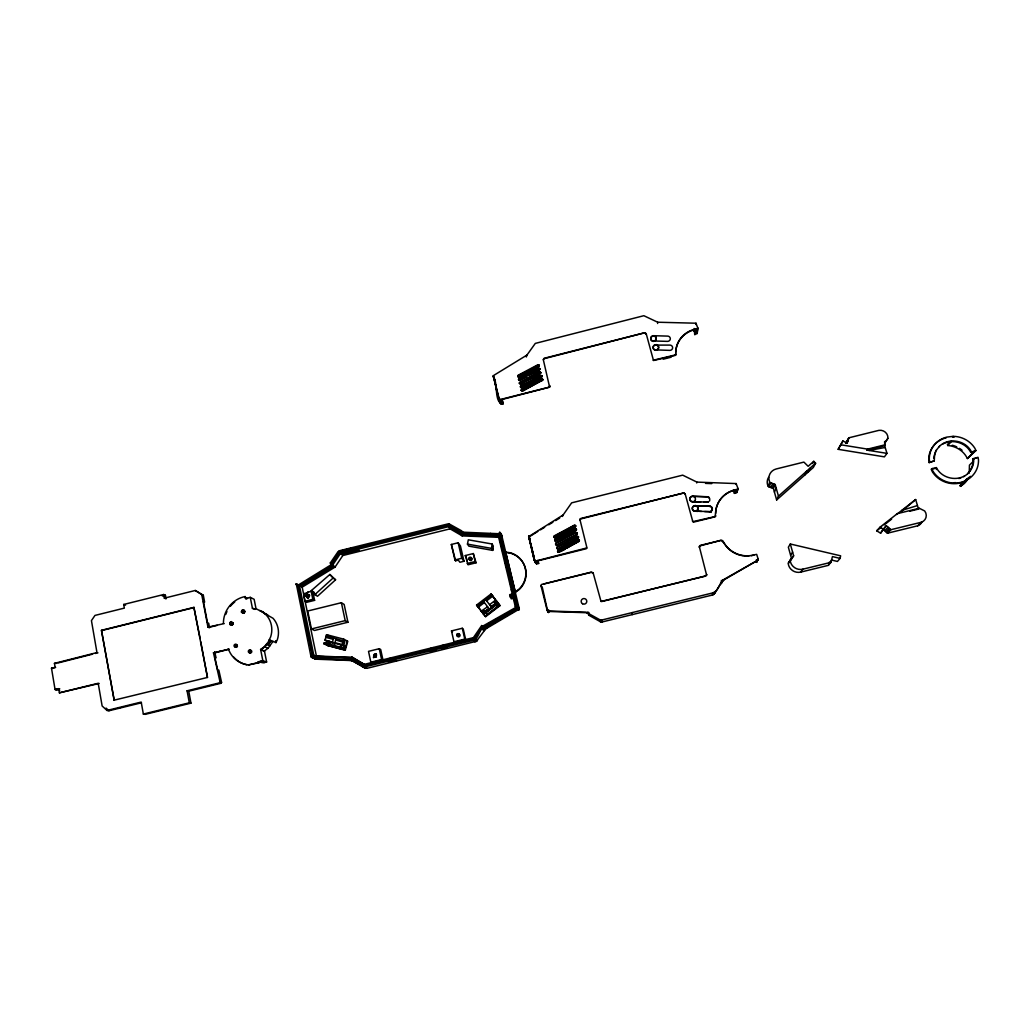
<?xml version="1.0" encoding="UTF-8"?>
<svg xmlns="http://www.w3.org/2000/svg" width="1030" height="1030" viewBox="0 0 1030 1030"><rect width="100%" height="100%" fill="white"/><g stroke="black" fill="none" stroke-linecap="round" stroke-linejoin="round"><path stroke-width="1.5" d="M699.692 546.003L720.858 540.235L722.661 540.621L724.026 542.836A26.162 25.338 15.3 0 0 753.509 555.028L756.664 554.359L758.016 558.608L756.612 562.329L755.26 562.032M311.627 657.398L312.566 656.265L297.812 584.654L296.305 583.959L310.906 656.187L311.627 657.398L315.734 659.187L352.106 660.578L365.071 668.032L367.015 668.316L476.414 641.278L485.658 628.931L519.313 609.091L501.765 535.536L499.64 532.317L498.829 533.656L516.88 607.224L515.283 606.541L498.16 535.227L498.829 533.656M543.351 359.728L544.213 358.672L644.471 332.819L646.209 334.209L646.08 333.463M646.068 333.875L645.038 332.793M715.747 515.644L714.962 516.841L693.679 522.094L692.456 521.103M586.662 547.986L535.471 561.08L534.184 559.921L528.66 536.656L563.127 514.961L571.65 502.846L682.684 475.152L696.898 482.104L736.154 483.572L738.124 488.915L735.072 489.842A25.647 24.81 13.1 0 0 715.631 513.146L715.026 516.584L692.83 521.656L685.208 494.065L683.804 492.984L580.765 518.476L579.967 520.111L579.903 519.416L586.74 547.046L586.379 548.681L537.544 560.938L538.651 563.487L536.411 563.59L535.381 562.47M737.029 491.851L734.403 493.383L733.437 489.932M675.912 354.14L675.178 355.44L653.496 360.526L646.222 333.784M697.259 332.922L694.722 334.57L694.13 328.48M502.009 403.709C493.924 402.073 498.185 381.345 493.19 376.774L493.795 375.371L526.922 355.093L535.304 343.402L643.853 315.708L657.681 322.223L695.997 323.214L697.889 328.3L694.915 329.227A24.977 23.793 -1.3 0 0 675.822 351.745L675.629 355.183L675.899 354.333M653.239 360.243L675.577 354.861M519.197 609.451L517.974 607.571L500.181 532.562L501.765 535.536M653.883 349.518A2.768 2.639 -5.2 0 1 655.17 345.114L669.873 345.089A2.768 2.639 -4 0 1 672.616 347.741A2.768 2.639 -4 0 1 669.822 350.38L655.84 349.891M657.629 323.497L657.681 322.223M593.087 573.028L591.156 572.152L541.535 584.461L541.02 585.877L547.11 610.133L548.81 610.983L586.122 612.193L599.821 619.738L601.842 620.009L713.159 592.817C719.043 590.525 719.352 581.976 724.824 578.912L757.205 560.565L758.016 558.608M549.466 611.537L548.462 612.502L547.702 611.292L542.256 587.152M493.396 375.744L498.456 398.456L500.31 399.524L502.138 404.056L503.232 403.786L501.765 399.55L549.621 387.164L543.299 359.612L544.123 358.286L644.471 332.819M492.739 550.393L491.529 548.385L492.108 544.007L468.315 539.797L467.453 544.123L468.856 546.158L492.739 550.393L493.306 546.042L492.108 544.007M969.217 473.143L969.436 465.161L973.479 461.17M933.708 458.144L935.42 451.861M694.606 329.574L693.795 331.274M695.842 324.489L695.997 323.214M694.722 334.57L694.864 329.652A24.965 23.78 -1.3 0 0 675.783 352.157M695.417 334.454L696.087 329.034M696.937 333.733L697.735 328.57M697.207 333.424L697.902 327.888M579.98 519.133L683.418 493.022M685.208 494.065L684.178 493.035M554.41 537.75L553.857 536.643L555.17 537.853L575.216 527.193L575.641 525.841L574.495 525.377L553.973 536.63L554.385 535.793L574.431 525.133L575.551 525.596L575.152 526.948L555.093 537.621L553.895 536.385M576.452 529.562L576.234 529.111M577.07 534.274L577.186 532.845L576.079 532.368L555.994 543.042L555.672 544.625L556.715 544.87L576.852 534.428L556.792 545.102L555.698 543.634M556.689 547.497L577.315 536.45L578.435 536.926L578.036 538.265L557.964 548.951L577.985 538.033L578.384 536.694L577.264 536.205L557.178 546.904L556.754 548.23M565.444 548.63C565.869 549.737 556.123 553.097 558.749 552.196L578.847 541.497L579.092 539.939L578.126 539.669L558.028 550.368L557.706 551.938M579.092 539.939L579.401 540.621L578.178 539.9L558.106 550.599L557.861 552.144L557.5 551.217M576.028 528.944L575.216 528.596L555.157 539.269L554.99 541.059M366.01 668.367L363.23 667.105L363.938 664.44L473.401 637.647L481.667 625.558L483.431 627.463L517.446 608.086L516.764 607.056L517.974 607.571M541.832 376.22L541.419 377.418L531.493 382.272M542.45 380.572L542.63 379.285M463.243 533.347L461.479 530.733L448.784 523.704L448.514 526.665L450.059 528.841L462.213 535.909L499.305 537.338M539.179 366.268L539.012 365.161L538.703 366.835L526.742 373.195M518.631 379.761L519.712 380.199L539.875 368.946M529.536 374.984L539.45 370.143L539.849 368.701M540.698 372.551L540.634 373.401L520.523 383.817L519.352 383.134M517.91 376.594L518.283 375.152L537.918 364.71L539.102 365.547M517.884 376.349L517.923 375.499M539.939 369.088L538.664 368.032L519.03 378.461L518.644 379.903M518.618 379.658L538.754 368.418L539.849 368.856M540.75 372.68L539.488 371.624L519.828 382.079L519.545 383.739M519.429 383.263L539.578 372.01L540.776 372.924L540.222 371.727M541.78 377.07L541.716 375.744L540.621 375.293L520.961 385.748L520.588 387.19M542.72 379.658L541.458 378.602L521.785 389.057L521.399 390.499L522.468 390.808L542.153 380.34L542.668 379.529L541.535 378.976L521.373 390.254M709.104 497.554L707.095 496.718L692.662 496.28L707.069 496.859C711.151 496.653 709.335 501.88 709.503 501.018M692.688 496.138A2.833 2.742 7.1 0 0 689.842 498.855A2.833 2.742 7.1 0 0 692.649 501.636L700.632 502.099M696.731 482.967L696.898 482.104M694.619 497.245A2.82 2.742 7.1 0 0 690.628 497.194A2.82 2.742 7.1 0 0 690.602 501.082A2.82 2.742 7.1 0 0 694.606 501.134L695.083 500.426M243.904 610.455C245.372 612.09 242.024 613.957 241.548 611.743C240.801 608.576 246.672 611.524 243.312 610.095M244.007 612.129C244.754 615.386 239.81 609.721 244.355 610.571M229.716 623.33C230.244 620.15 234.351 623.626 231.325 624.708C227.321 622.455 232.806 625.725 231.66 624.566M230.463 623.639L231.312 621.605L231.982 625.017M232.703 624.669L232.832 622.712M697.606 507.018A2.833 2.755 8.3 0 1 697.593 509.773L697.117 510.468A2.833 2.755 8.4 0 1 692.662 509.837A2.833 2.755 8.4 0 1 694.4 505.82L709.503 506.129A2.845 2.755 9.9 0 1 712.335 508.923A2.845 2.755 9.9 0 1 709.49 511.653L704.675 511.562M694.4 505.82L695.186 505.473M706.593 575.049L699.46 547.136M697.168 510.391L697.194 510.262A2.833 2.755 8.3 0 1 692.688 509.708A2.833 2.755 8.3 0 1 694.439 505.691M831.403 560.024L837.454 561.44L840.081 558.389L840.647 555.827L790.319 543.995L788.349 547.213L791.619 558.865L788.272 563.719A10.004 9.643 21.6 0 0 789.907 567.942L790.873 569.139A10.004 9.643 21.6 0 0 800.786 572.088L828.493 565.328L829.266 562.187M586.765 548.037L586.701 548.218M707.777 502.28L708.498 501.868L703.838 502.228M528.686 537.209L529.884 540.016L528.815 536.257M699.988 545.72L699.344 546.956L699.628 545.939M709.451 511.781A2.833 2.755 9.9 0 0 712.297 509.065A2.833 2.755 9.9 0 0 709.477 506.258L709.503 506.129M828.571 564.968L831.004 562.329L832.433 556.586L840.081 558.389M700.22 545.372L721.258 540.415L723.948 543.067A26.136 25.312 15.3 0 0 725.172 544.947M715.631 516.21L715.412 516.39M345.282 646.106L344.522 648.797L343.505 648.295L344.265 645.604L345.282 646.106L342.977 645.501M344.715 650.033L347.252 640.982M328.969 641.072L327.695 645.578L345.256 650.291L347.78 641.265L343.737 639.154L326.536 634.673L325.004 640.094L330.527 642.256L329.497 645.939L341.947 649.196L342.23 648.192M333.424 637.918L332.008 644.935L324.244 642.797L323.948 643.814L328.274 645.849M334.158 645.385L342.964 648.024L343.698 645.321L342.192 644.574L334.93 642.669L334.158 645.385L336.076 638.613M345.256 650.291L341.175 648.308L341.458 647.291M342.192 644.574L343.737 639.154M341.947 649.196L339.334 647.934L339.617 646.917L340.66 647.419L341.406 644.729L343.698 645.321L344.857 641.278L326.149 636.025M352.209 657.372L351.333 660.204M329.497 645.939L326.768 644.651L327.064 643.647L328.132 644.162L325.841 643.557L326.6 640.866M326.407 643.827L327.167 641.136L329.471 641.742L328.712 644.432L329.78 644.935M848.849 437.814L847.201 443.196L842.913 440.969L838.163 449.325L884.422 456.856L886.985 453.367L884.628 445.733L884.809 443.016L887.899 438.329A7.609 7.197 14.3 0 0 878.886 430.36L848.849 437.814L845.926 443.029L848.668 438.394M705.473 576.131L601.353 601.391M706.181 575.744L706.722 574.444L706.387 575.384M461.479 530.733L461.041 532.137L462.007 533.566L499.602 535.072M462.213 535.909L460.758 533.785L461.208 532.381L448.552 525.133L339.295 552.312L331.274 564.028L335.02 567.131L342.823 555.518L450.059 528.841M735.884 484.435L736.154 483.572M734.403 493.383L734.982 490.126A25.621 24.797 13.1 0 0 715.567 513.416M735.111 493.28L736.283 489.649M736.605 492.739L737.802 489.34M736.785 492.623L738.137 488.49M548.642 609.85L547.715 610.996L549.067 611.485L586.276 612.708L588.297 613.674L588.722 615.168L600.245 621.657L602.254 621.94L712.322 595.057L713.159 592.817M549.827 386.842L549.827 385.581L548.758 387.28L500.31 399.524M712.322 595.057L714.125 592.456M713.275 594.696L714.357 592.327M714.575 592.186L713.507 594.568M712.915 593.319L713.713 594.426L714.781 592.031M713.919 594.271L714.975 591.864M714.112 594.117L715.644 591.091M352.878 661.028L351.874 660.436L352.376 659.161M714.781 593.344L722.017 581.512M721.09 583.868L722.815 580.495M721.296 580.431L722.571 581.1L723.034 580.263M722.803 580.869L723.266 580.044M723.034 580.65L723.511 579.826M723.266 580.431L723.755 579.62M587.924 611.91L587.267 612.67M723.511 580.225L724.824 578.912M936.45 450.084L934.596 454.603L934.274 460.848L929.163 462.599L928.738 460.05A24.707 23.188 18.1 0 1 946.274 437.763M773.414 488.503L768.354 486.546L769.693 481.873A9.991 9.592 12.3 0 1 768.921 477.495L769.14 476.027A9.991 9.592 12.3 0 1 776.234 468.959L803.902 462.097L808.151 466.294L813.764 461.324L815.606 463.23L813.327 467.478L776.633 499.962L773.414 488.503L775.178 484.525L770.041 482.542M769.101 486.817L770.813 482.825M770.891 487.525L772.629 483.534M772.333 488.078L774.084 484.1M566.629 548.269L579.323 540.905M576.375 530.296L576.427 529.304M575.731 528.596L554.668 539.862M774.418 492.07L776.195 488.143M541.793 376.465L521.656 387.499L520.716 387.241M520.601 386.688L540.711 375.68L541.806 376.117M525.57 373.388C526.15 375.255 515.966 377.907 518.978 376.89L538.613 366.448L539.102 365.393M517.923 376.105L538.857 364.968M269.242 639.836L275.963 642.604L277.353 639.63A22.248 21.244 -56.8 0 0 273.066 618.309L263.886 613.043M270.671 640.428L267.942 644.716L266.513 644.149M776.633 499.962L778.448 496.138L815.606 463.23M272.963 641.368L268.135 648.205L263.809 651.346L264.478 651.179L260.616 649.454L262.843 660.681L266.628 662.02L264.478 651.179L260.667 649.737M271.289 640.686L267.942 644.716M229.883 624.618L230.54 623.279L229.78 622.97M481.667 625.558L484.461 628.583L518.644 608.601L515.85 607.404L482.401 626.33M724.579 579.504L757.205 560.565M756.741 561.595L758.054 559.367M756.612 562.329L757.951 559.728M804.713 475.1L806.889 470.955M807.726 472.435L809.941 468.251M812.631 463.449L813.764 461.324M838.163 449.325L842.913 440.969M588.297 613.674L588.98 612.49M588.722 615.168L589.392 613.996M354.269 658.582L353.56 659.844L351.977 659.097L351.294 660.294L365.843 668.341M352.234 659.226L353.908 659.213L363.848 664.981M846.209 443.17L848.269 439.707M846.454 443.441L847.832 441.149M500.374 533.785L462.444 532.162L461.569 534.969L498.803 536.411L498.16 535.227M187.074 690.808L188.748 691.182L190.975 703.142L189.314 702.808L187.074 690.808L219.48 682.864L220.047 681.963L213.468 652.801L229.136 649.145L214.24 653.059M188.748 691.182L221.025 683.263L221.579 682.362L218.824 670.118L217.652 669.783L214.897 657.539L216.068 657.913L214.691 651.745M883.083 529.24L887.5 533.192L917.627 525.815L921.387 522.236A7.751 7.339 20.9 0 0 924.67 510.957L919.301 508.266L897.323 513.648L879.878 527.296L876.684 530.811L880.599 533.18L882.247 530.553M880.599 533.18L886.367 525.712L890.847 529.716L921.387 522.236M790.602 555.234L792.611 552.106M788.22 562.972L793.641 555.788L790.319 543.995M788.735 562.38L791.928 557.861M790.898 559.741L793.641 555.788M886.985 453.367L866.964 450.11L867.608 449.132L885.324 444.741M362.277 666.771L364.234 667.054L473.362 640.351C479.195 639.244 480.276 624.154 485.169 629.343M699.743 545.771L699.409 547.368M884.551 443.248L887.899 438.329M363.461 665.663L474.006 638.613L482.568 626.536M351.977 659.097L363.719 665.779L474.161 638.755L482.71 626.691M312.953 592.43L314.601 600.348L306.695 602.305L304.88 601.263L304.056 597.271L307.79 592.173L311.176 591.323L315.785 594.22M305.588 596.357L307.455 593.808M800.786 572.088L802.937 569.178L831.004 562.329M967.672 473.748C971.354 469.886 973.672 464.44 972.835 459.084L978.062 457.32L978.5 459.882A24.759 23.227 18.1 0 1 960.913 482.362A24.759 23.227 18.1 0 1 932.884 471.135L931.777 468.74L936.36 467.607C941.253 477.482 954.668 481.345 964.273 476.105M935.884 450.741L939.489 446.235M694.606 501.134L695.057 500.567A2.82 2.742 7.1 0 0 695.07 497.812L694.645 497.104M261.311 649.724L267.195 644.419M299.408 585.452L313.802 655.26L312.863 656.393L298.121 584.847L302.176 587.139L316.48 656.38L324.36 656.638M230.694 622.957L232.252 622.339M828.918 563.616L831.442 560.59M331.274 564.028L330.282 562.985L337.827 551.99L339.681 550.69L448.784 523.704M929.163 462.599L934.274 460.848M950.304 441.445L947.484 444.612L947.767 445.514C955.93 446.029 963.926 451.063 967.376 458.556L975.938 450.561L974.818 448.166A24.759 23.227 18.1 0 0 953.175 436.347L952.531 437.029L954.063 437.209M947.767 445.514L951.527 441.304M931.777 468.74L931.223 469.345L932.33 471.74A24.707 23.188 18.1 0 0 966.166 480.675L967.325 479.826L967.041 478.886M932.691 468.508L932.124 469.126L934.571 468.521M936.36 467.607L936.386 469.513M897.323 513.648L896.576 514.459L915.67 499.524L918.49 509.077L909.722 511.228M884.178 528.068L886.367 525.712M884.757 530.746L888.066 527.231M915.67 499.524L901.585 511.331M885.942 531.802L889.263 528.3M887.023 532.768L890.358 529.278M887.5 533.192L890.847 529.716M942.914 443.943C952.467 438.741 965.805 442.552 970.724 452.337L975.938 450.561M967.376 458.556L975.037 450.78M918.49 509.077L919.301 508.266M977.148 457.539L972.835 459.084M967.878 478.899A24.179 22.724 18.4 0 1 964.196 483.611L960.436 486.379L960.153 485.452L965.895 479.98M960.436 486.379L967.325 479.826M529.188 536.849L537.802 531.454M314.845 594.632L333.076 578.049L335.574 579.8L317.498 596.254L314.845 594.632L311.395 590.538L329.883 574.47L335.574 579.8M756.87 561.221L757.617 560.384L756.368 559.869M876.684 530.811L881.667 526.909M884.152 524.965L891.62 519.12M331.969 564.234L298.172 585.091L300.953 586.392L333.926 566.307L330.282 562.985M483.971 614.614L476.568 605.073L491.065 593.937L495.147 599.344L494.413 598.353M477.418 606.181L491.902 595.031M484.383 602.563L478.255 607.288L479.066 608.228L476.568 605.073M486.624 600.851L492.726 596.151M489.572 604.713L495.688 600.014L498.121 603.168M484.769 611.55L483.946 610.584L482.001 612.077L481.203 611.151L487.589 606.734M490.589 607.069L495.263 603.477L494.49 602.473L496.409 600.992M484.229 610.919L482.298 612.412L482.838 613.043L488.259 608.859M494.76 602.82L496.692 601.327L497.194 601.996M483.521 614.202L498.031 603.026L497.4 602.202L491.259 606.928L495.675 604.018L496.177 604.674M485.091 612.155L489.276 608.936M496.936 605.666L498.868 604.185M487.061 614.562L497.554 606.49L496.318 604.842L485.722 612.992L487.061 614.562L483.946 610.584M485.375 616.339L499.717 605.305M483.546 601.469L489.031 608.64L482.89 613.365L485.658 616.661L499.975 605.653L497.4 602.202M966.166 480.675L965.831 479.774L970.466 476.362M960.153 485.452L963.514 482.98M938.909 446.878C947.845 437.145 965.574 439.977 971.354 451.694M955.312 482.529L954.256 482.787M963.655 476.71C969.925 473.015 974.638 465.908 973.479 458.453M577.341 533.321L576.131 532.6L555.788 543.196M515.206 591.928L519.043 589.134A21.836 21.54 -33.4 0 0 510.339 552.775L505.614 552.08L515.425 592.302M514.64 592.868L519.262 589.508A21.797 21.501 -33.4 0 0 510.571 553.213L507.739 552.788M260.616 649.454L264.362 646.737L268.148 642.166L270.671 636.81A22.66 21.617 -56.5 0 0 266.319 615.103L262.019 611.472M332.948 565.277L299.666 585.787L296.305 583.959M540.544 529.781L544.638 527.283M548.745 524.772L552.852 522.274M555.582 520.601L559.689 518.09M302.176 587.139L335.02 567.131M488.529 623.794L491.31 622.223M494.078 620.652L502.408 615.94M505.189 614.369L507.97 612.798M519.365 382.645L520.626 384.177L530.36 378.589M531.853 378.216L540.184 373.362M530.489 383.224L521.656 387.499M522.583 391.168L542.359 380.199M555.106 540.982L575.937 530.411M574.74 531.326L555.865 541.098M352.324 550.213L352.608 551.526L353.548 550.509M958.917 478.551L960.977 477.753M442.166 645.553L441.123 646.029L442.179 646.119M241.419 612.387L242.269 612.077L241.548 611.743M445.488 645.372L446.531 644.896L442.784 645.372M753.909 555.08L753.394 555.247A26.136 25.312 15.3 0 1 751.166 555.711M901.701 510.455L917.434 505.563M430.669 648.372L433.99 647.613M59.689 690.306L55.053 689.482L51.5 668.225L55.118 667.324L54.448 663.359L96.962 652.569L91.438 620.614L94.966 615.425L124.347 608.112L123.69 604.468L163.68 594.516L165.405 595.237L166.075 598.868L164.349 598.16L163.68 594.516M57.989 662.972L92.507 654.179M56.496 663.346L54.448 663.359M663.191 359.2L671.122 357.204M246.247 598.868L245.14 596.55L245.526 598.52L247.573 598.546M341.715 550.677L352.981 547.87M162.341 595.997L165.405 595.237M448.719 525.377L339.578 552.531L331.557 564.234L332.536 565.277L340.402 553.573L448.514 526.665L460.758 533.785M350.998 550.535L344.393 552.183L344.677 553.496L341.986 554.166L358.736 550.561L358.453 549.26M342.527 554.591L342.243 553.29L356.972 549.621M164.349 598.16L195.288 590.473L203.322 595.276L204.622 602.087L203.438 601.572L207.494 622.764L208.678 623.227L209.541 627.734L207.957 627.128L201.726 594.555L195.288 590.473M352.608 551.526L358.736 550.561M101.455 630.321L114.201 700.361L101.455 630.321L193.91 607.378L200.193 638.69M101.944 630.463L194.309 607.546M451.359 544.458L458.157 542.771L460.449 545.952L464.002 561.247L459.934 562.264L458.286 560.14L455.608 560.796L454.925 559.947L451.359 544.458L455.608 560.796M245.526 598.52L250.264 597.349L254.14 599.293L255.981 608.485M866.964 450.11L884.628 445.733M465.277 555.556L473.311 553.561L476.066 562.792L468.058 564.775L465.277 555.556L466.217 556.857M258.903 662.071L259.032 662.741L258.195 661.827L263.358 662.818L266.628 662.02M454.925 559.947L461.749 558.26L464.002 561.247M304.88 601.263L312.824 599.293L314.601 600.348M95.327 653.471L97.953 652.827M207.957 627.128L224.18 623.614M208.742 627.437L217.214 625.339M467.131 563.526L475.165 561.53L476.066 562.792M52.041 668.341L55.646 667.44M341.394 602.705L307.725 611.022L311.433 628.944L314.485 630.476L347.934 622.236L344.162 604.468L341.394 602.705L345.192 620.627L347.934 622.236M970.724 452.337L974.393 451.436M55.053 689.482L59.212 688.684L55.581 689.585M56.122 689.675L59.74 688.787M311.433 628.944L345.192 620.627M58.684 688.594L59.392 692.83L98.198 683.276L102.137 705.988L107.004 710.455L108.961 710.764L141.471 702.782M99.189 683.469L59.392 692.83M965.831 479.774L966.745 480.263M543.505 584.087L591.194 572.358L592.894 572.641M509.966 596.01L512.67 595.353M510.275 597.349L512.992 596.679L512.348 594.001L509.644 594.671L511.253 598.829L513.944 598.16L516.3 608.086L515.283 606.541M258.195 661.827L262.843 660.681M258.324 662.509L248.655 664.878L259.032 662.741M113.712 700.271L207.481 677.444L200.76 641.742M107.004 710.455L141.2 702.074L143.35 714.06L145.179 714.357L190.975 703.142M464.208 640.338L454.977 642.591L453.96 641.754L451.488 630.914L462.303 628.261L463.268 629.176L465.74 639.952L464.788 639.115L462.303 628.261M379.259 648.72L368.521 651.359L370.839 662.2L381.602 659.561L383.018 660.294L380.688 649.505L379.259 648.72L381.602 659.561M705.537 575.925L601.726 601.533M143.35 714.06L189.314 702.808M453.96 641.754L464.788 639.115M389.121 658.672L391.825 658.015M372.319 662.921L383.018 660.294M869.024 450.445L885.143 447.458M655.17 345.114L655.891 345.024A2.768 2.639 -5.2 0 1 657.835 345.797L658.26 346.338A2.768 2.639 -5.2 0 1 658.234 348.977L657.784 349.531A2.768 2.639 -5.2 0 1 654.449 349.943M953.123 436.36L946.853 437.093A24.759 23.227 18.1 0 0 929.292 459.419L929.704 461.981M707.816 502.138L692.649 501.636M344.677 553.496L342.282 553.303M653.496 335.703L667.569 336.102A2.768 2.639 -4.4 0 1 670.311 338.741A2.768 2.639 -4.4 0 1 667.517 341.381L653.445 340.969M336.965 657.05L352.724 657.552L364.865 664.698M352.724 657.552L315.296 655.878L313.429 658.144L351.874 660.436M705.537 483.392L711.756 483.611M697.13 506.567A2.833 2.755 8.4 0 0 695.134 505.743L709.477 506.258M709.49 511.653L695.134 511.112L701.494 511.408M695.108 511.24L697.967 511.382M947.484 444.612L948.218 444.702M249.376 665.123L246.183 664.543A25.917 24.733 -57.3 0 1 228.377 648.887M709.438 506.4L710.172 506.502M504.996 552.389L506.309 552.582M840.815 444.78L867.608 449.132M117.793 707.816L119.712 708.125M467.453 544.123L491.529 548.385M51.5 668.225L52.569 668.444M325.776 637.377L333.038 639.269M335.69 639.965L344.471 642.63M325.004 640.094L332.78 642.231M341.419 645.102L327.167 641.136M323.948 643.814L341.175 648.308M219.48 682.864L221.025 683.263M220.047 681.963L221.579 682.362M207.481 677.444L193.91 607.378M315.734 659.187L314.91 658.762M213.468 652.801L215.025 653.303M220.137 650.921L220.909 651.179M260.822 661.183L264.633 662.509M123.69 604.468L125.557 605.151M501.507 535.098L499.64 532.317M265.058 647.007L268.135 648.205M270.246 645.643L268.56 644.96M518.541 379.529L519.21 380.199M230.308 624.541L231.377 624.991M314.716 658.646L316.197 659.251M229.742 623.691L230.488 624M229.845 624.026L232.072 625.004M311.06 656.638L314.742 658.595L311.163 656.857M231.956 624.36L232.947 624.386M232.394 623.034L233.141 623.343M229.948 622.648L230.926 622.674M232.42 623.382L233.166 623.704M310.906 656.187L313.107 657.101M232.355 623.742L233.102 624.051M230.81 622.017L233.038 623.008M312.566 656.265L314.356 657.011L351.23 658.505L353.56 659.844M230.475 622.146L231.222 622.455M313.802 655.26L316.48 656.38M557.449 548.951L556.779 548.243M267.646 614.846L256.882 609.142L252.466 608.46L250.264 597.349M241.664 612.077L242.385 612.412M243.144 612.76L243.865 613.082M241.857 612.374L243.518 613.12M201.726 594.555L203.322 595.276M241.522 611.382L242.256 611.717M243.775 612.412L244.496 612.747M243.479 612.618L244.2 612.953M241.754 610.7L242.475 611.035M244.161 611.794L244.882 612.129M241.587 611.035L242.32 611.369M364.234 667.054L367.015 668.316M242.617 610.082L243.338 610.417M244.097 610.751L244.818 611.086M353.187 661.041L350.779 659.96L351.668 657.063L365.199 665.019L363.938 664.44M241.986 610.417L243.003 610.545M244.226 611.447L244.934 611.421M349.608 659.779L350.934 660.385M242.964 610.043L243.698 610.378M252.414 608.176L254.989 609.412M324.244 642.797L325.841 643.557M259.779 610.455L263.577 612.284M245.398 597.851L246.119 598.211M326.536 634.673L329.008 635.935M593.177 573.015L601.044 601.52M720.601 582.207L721.875 582.864M393.975 659.779L396.447 661.118M352.595 658.595L363.835 665.11M879.878 527.296L883.856 529.69M307.79 592.173L308.395 592.533L303.837 593.653L304.391 596.306M296.228 584.074L298.507 585.452M296.125 584.332L298.443 585.581M296.086 584.461L298.352 585.851M311.395 590.538L314.06 592.186M518.348 377.16L517.897 376.439M520.575 387.048L520.923 387.396M342.823 555.518L338.484 551.282M451.488 630.914L452.518 631.815M106.051 708.086L108.961 710.764M473.362 640.351L475.036 641.896M474.547 639.862L476.208 641.407M474.328 639.99L475.989 641.535M476.414 641.278L473.401 637.647M475.165 639.411L476.813 640.956M474.972 639.566L476.62 641.124M475.834 638.639L477.482 640.197M482.349 629.124L483.92 630.785M483.147 628.12L484.718 629.794M483.366 627.888L484.937 629.562M484.692 628.377L485.4 629.137M484.95 628.171L485.658 628.931M486.006 627.463L486.701 628.223M329.883 574.47L333.076 578.049M500.335 403.374L495.494 384.306M492.649 596.035L499.975 605.653M494.49 602.473L497.554 606.49M485.774 599.743L491.503 607.224M478.512 607.327L485.658 616.661M556.651 547.754L556.934 548.462M491.065 593.937L493.087 596.666M463.449 532.317L464.234 533.501M517.897 609.425L518.451 610.275M518.553 608.769L519.107 609.618M518.451 608.923L519.004 609.773M518.09 607.211L519.313 609.091M518.038 607.391L519.262 609.271M518.077 606.464L519.3 608.344M518.129 606.837L519.339 608.717M518.116 607.018L519.339 608.897M511.292 589.765L512.335 591.439M512.489 589.07L498.958 533.888M491.786 547.046L492.997 549.054M490.576 533.373L491.246 534.544M768.354 486.546L767.994 485.877A9.862 9.476 12.5 0 1 767.234 481.551L767.453 480.109A9.862 9.476 12.5 0 1 768.56 477.392M500.902 535.072L502.28 537.647M500.181 532.562L501.559 535.162M546.685 609.271L548.127 612.155M547.278 610.314L548.462 612.502M532.227 550.973L535.008 561.62L533.72 557.874M540.995 585.349L542.05 587.808M534.725 560.758L535.87 563.32M535.716 563.178L534.184 559.921L529.484 539.089L535.098 562.007L534.531 560.732M535.265 561.041L536.411 563.59M535.072 560.977L536.218 563.526M534.892 560.874L536.038 563.436M535.677 561.105L536.81 563.655M535.471 561.08L536.604 563.629M536.089 561.054L537.184 563.603M528.699 536.514L529.871 539.463M528.879 536.141L530.09 538.948M529.291 535.755L529.6 536.463M517.807 376.208L517.781 375.963M520.678 387.409L520.446 386.572M521.296 390.125L521.644 390.924L521.309 389.636M578.384 536.694L578.564 537.415M498.855 399.537L498.044 396.627M496.331 389.057L499.602 401.661L494.233 379.761M498.984 399.267L500.644 403.606M499.911 399.576L501.198 403.799M499.511 399.524L501.005 403.76M499.318 399.46L500.825 403.696M500.271 399.537L501.765 403.773M493.216 376.105L494.735 380.714M493.254 375.989L494.812 380.456M533.939 558.505L535.008 561.62M556.033 544.986L555.479 543.892M498.288 397.413L499.511 401.288M518.553 379.04L518.888 380.327M520.498 386.327L520.82 387.615M519.712 380.199L526.381 376.658M775.178 484.525L778.448 496.138M562.213 515.657L562.419 516.429L563.127 514.961M710.983 511.447L711.254 512.412M526.034 355.775L526.33 356.959L526.922 355.093M502.164 399.382L503.232 403.786M530.617 543.003L533.913 556.483M537.905 560.41L538.651 563.487M499.679 538.883L503.026 552.801M504.893 560.526L507.133 569.796M510.108 582.169L511.228 586.804M575.397 525.39L575.693 526.6M473.311 553.561L475.165 561.53M541.716 375.744L541.806 375.976M542.398 378.86L542.707 380.147M539.759 368.47L539.965 369.332M466.526 558.17L467.144 560.809M458.157 542.771L461.749 558.26M599.821 619.738L600.245 621.657M600.464 619.996L600.889 621.914M600.812 620.06L601.224 621.991M600.632 620.034L601.057 621.953M601.842 620.009L602.254 621.94M311.176 591.323L312.824 599.293M275.577 640.75L275.963 642.604M235.793 644.6L236.321 647.278M790.203 559.947L790.242 560.706A10.133 9.772 21.3 0 0 791.903 564.981L792.881 566.191A10.133 9.772 21.3 0 0 802.937 569.178M632.175 612.605L632.253 614.614M471.328 560.372A1.378 1.352 -37.1 0 1 469.32 559.393A1.378 1.352 -37.1 0 1 470.968 557.848A1.378 1.352 -37.1 0 1 471.843 559.882M459.947 635.832A1.403 1.378 -55.9 0 1 457.899 636.63A1.403 1.378 -55.9 0 1 457.693 634.441A1.403 1.378 -55.9 0 1 459.856 634.776M373.748 657.758A2.807 2.73 -59.8 0 1 373.349 657.166M376.414 657.05A1.403 1.365 -59.8 0 1 374.418 655.801A1.403 1.365 -59.8 0 1 376.529 654.642M308.189 597.992A1.378 1.326 -52.7 0 1 307.803 596.125A1.378 1.326 -52.7 0 1 309.67 595.662M307.494 598.185A2.755 2.652 -52.7 0 1 309.579 594.902M374.444 654.887A2.794 2.717 -59.9 0 1 376.169 653.638M468.972 558.633A2.755 2.704 -37.1 0 1 470.015 557.655M456.663 635.253A2.781 2.742 -56 0 1 457.41 634.017M237.376 645.244A1.403 1.339 -57.9 0 0 235.896 644.561L234.866 645.527A1.403 1.339 -57.9 0 0 235.716 647.252A1.403 1.339 -57.9 0 0 237.441 646.299M250.676 652.981A1.416 1.339 -58.5 0 1 249.054 651.475A1.416 1.339 -58.5 0 1 251.063 650.381A1.416 1.339 -58.5 0 1 251.307 652.634M246.904 664.788A25.866 24.694 -57.4 0 1 233.784 657.166M223.42 623.305A26.278 25.055 -55.8 0 1 245.14 596.55M225.725 614.485A26.226 25.016 -55.8 0 1 226.935 611.601M230.295 606.348A26.226 25.016 -55.8 0 1 234.737 601.996M695.16 505.601A2.833 2.755 8.3 0 1 697.168 506.438L697.58 507.146A2.833 2.755 8.4 0 1 697.567 509.902M707.031 496.988A2.833 2.742 8.7 0 1 709.039 497.825M748.913 555.968A26.136 25.312 15.3 0 1 744.342 555.93M743.209 555.788A26.136 25.312 15.3 0 1 725.854 545.849M952.261 445.243A24.179 22.724 18.4 0 1 956.716 446.853M959.471 448.359A24.179 22.724 18.4 0 1 962.033 450.213M921.94 521.837A7.648 7.236 21.1 0 1 917.627 525.815M884.603 441.497A7.506 7.107 14.5 0 1 884.628 442.964M655.183 344.702A2.768 2.639 -5.2 0 0 653.471 348.565A2.768 2.639 -5.2 0 0 657.81 349.119L658.247 348.578A2.768 2.639 -5.2 0 0 658.286 345.938L657.848 345.385A2.768 2.639 -5.2 0 0 655.904 344.612M447.149 647.522L441.741 648.836L447.149 647.522M655.852 339.655L655.402 340.196A2.755 2.627 -5.6 0 1 651.501 340.196A2.755 2.627 -5.6 0 1 651.539 336.475A2.755 2.627 -5.6 0 1 655.441 336.475L655.878 337.016A2.755 2.627 -5.6 0 1 655.852 339.655M655.827 340.067L655.389 340.608A2.755 2.627 -5.6 0 1 651.488 340.608A2.755 2.627 -5.6 0 1 651.527 336.887A2.755 2.627 -5.6 0 1 655.428 336.887L655.865 337.441A2.755 2.627 -5.6 0 1 655.827 340.067M430.424 651.436L435.664 650.419L430.424 651.436M393.756 660.397L388.362 661.724L393.756 660.397M470.169 559.908A1.391 1.365 -37 0 0 471.431 557.874A1.391 1.365 -37 0 0 469.049 557.835A1.391 1.365 -37 0 0 470.169 559.908M375.68 656.677A1.403 1.365 -59.7 0 0 375.796 654.256A1.403 1.365 -59.7 0 0 373.684 655.415A1.403 1.365 -59.7 0 0 375.68 656.677M458.44 636.36A1.403 1.378 -55.8 0 0 459.148 634.042A1.403 1.378 -55.8 0 0 456.805 634.622A1.403 1.378 -55.8 0 0 458.44 636.36M308.305 597.619A1.391 1.339 -52.6 0 0 309.039 595.34A1.391 1.339 -52.6 0 0 306.747 595.907A1.391 1.339 -52.6 0 0 308.305 597.619M236.012 646.866A1.416 1.339 -57.9 0 0 236.166 644.458A1.416 1.339 -57.9 0 0 234.055 645.617A1.416 1.339 -57.9 0 0 236.012 646.866M250.29 652.595A1.416 1.352 -58.4 0 0 250.445 650.175A1.416 1.352 -58.4 0 0 248.32 651.333A1.416 1.352 -58.4 0 0 250.29 652.595M582.517 603.747A2.82 2.807 -0.6 0 0 586.791 601.404A2.82 2.807 -0.6 0 0 582.607 598.894A2.82 2.807 -0.6 0 0 582.517 603.747"/></g></svg>
